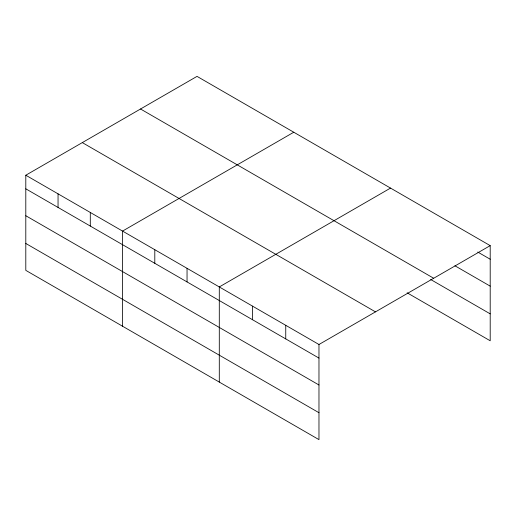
<?xml version="1.0" encoding="UTF-8"?>
<svg xmlns="http://www.w3.org/2000/svg" width="516" height="516" viewBox="0 0 516 516"><rect width="100%" height="100%" fill="white"/><g stroke="black" fill="none" stroke-linecap="round" stroke-linejoin="round"><path stroke-width="0.77" d="M407.137 292.811L490.2 340.773L490.2 245.635L197.028 76.374L25.8 175.227L25.8 270.365L318.972 439.626L318.972 344.495L25.8 175.227M293.772 132.231L122.55 231.084L122.55 326.222M390.522 188.088L219.294 286.941L219.294 382.079M318.972 344.495L490.2 245.635M477.739 252.04L490.2 259.232M454.899 265.759L490.2 286.141M140.52 108.992L433.698 278.259M430.667 279.491L490.2 313.863M82.302 142.603L375.48 311.87M25.8 188.824L318.972 358.091M25.8 215.733L318.972 384.994M25.8 243.455L318.972 412.723M285.748 325.306L285.748 338.902M252.524 306.123L252.524 319.72M187.044 268.32L187.044 281.923M154.8 249.705L154.8 263.302M90.3 212.469L90.3 226.066M58.05 193.848L58.05 207.445"/></g></svg>
